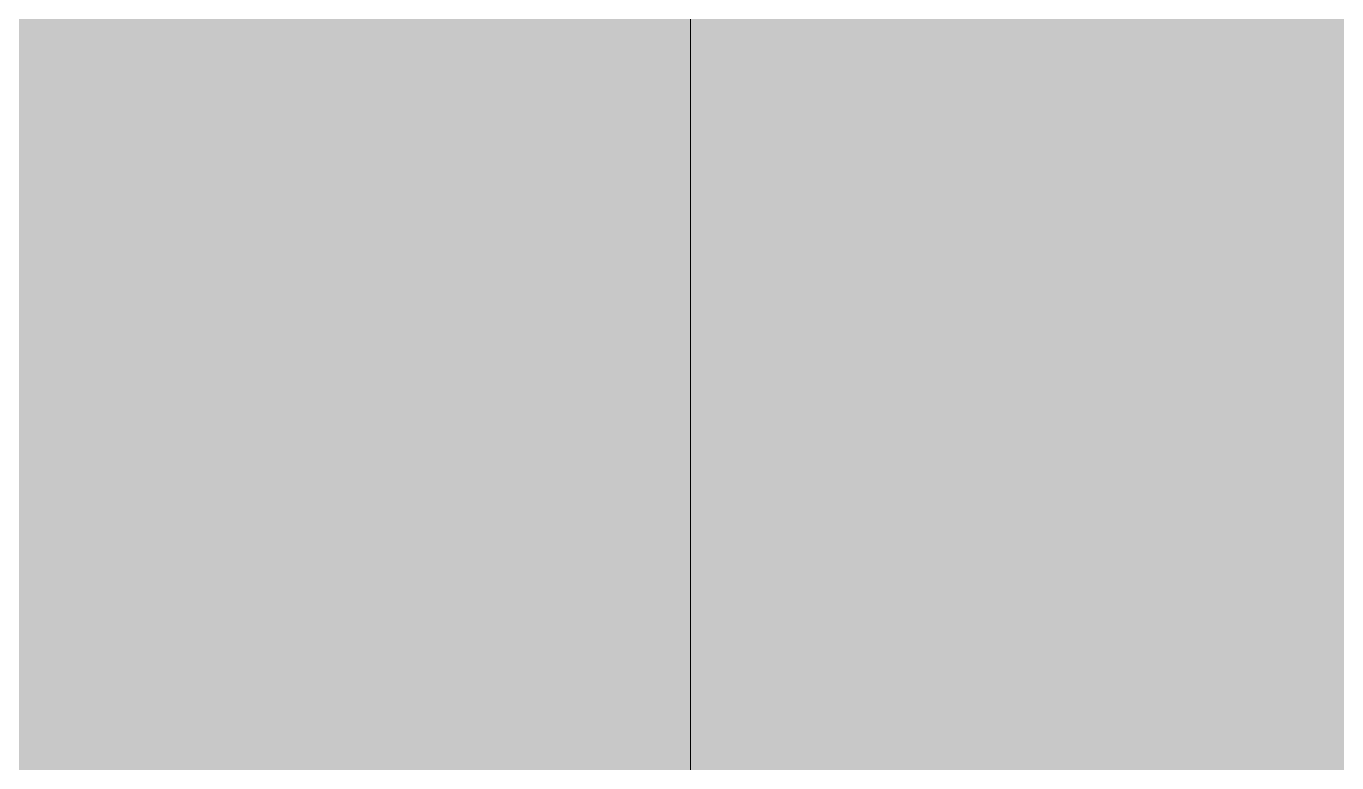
# Model space of a CAD drawing. Header units: metres. Extents: x -208 to 1512, y -277 to 123.
# Drawn here: x 13.237 to 14.154, y -2.102 to -1.587 of the extents above; entities that cross this region are included whole.
import ezdxf

# ---------------------------------------------------------------- set-up
doc = ezdxf.new("R2010")
doc.units = ezdxf.units.M
doc.header["$MEASUREMENT"] = 0
doc.layers.add('325 Dachfenster', color=7, linetype='Continuous')
doc.layers.add('330 Dachaufbau', color=7, linetype='Continuous')

# ---------------------------------------------------------------- blocks, each defined once
blk = doc.blocks.new('Dachfläche_22_4', base_point=(12.655, -4.6))
at = {"layer": '330 Dachaufbau', "linetype": 'Continuous', "lineweight": 0, "true_color": 0x000000}
h = blk.add_hatch(color=18, dxfattribs=at)
h.paths.add_polyline_path([(18.84003, -4.5), (18.83988, -4.54333), (18.83969, -4.6), (18.97043, -4.6), (18.98599, 0.07), (17.955, 0.07), (17.955, -0.77152), (16.205, -0.77152), (16.205, 0.07), (15.195, 0.07), (15.195, -0.4), (15.505, -0.4), (15.505, -0.73528), (12.655, -0.73528), (12.655, -4.5)])
h.paths.add_polyline_path([(17.93, -3.79873), (16.23, -3.79873), (16.23, -2.1975), (17.93, -2.1975)], flags=0)
h.paths.add_polyline_path([(14.99185, -2.1975), (14.99185, -3.79873), (13.29185, -3.79873), (13.29185, -2.1975)], flags=0)
blk = doc.blocks.new('DF Marker 27[475]_4', base_point=(13.70185, -2.22182))
at = {"layer": '325 Dachfenster', "color": 7, "linetype": 'Continuous', "lineweight": 13}
blk.add_line((13.70185, 1.53443), (13.70185, -4.11337), dxfattribs=at)
blk = doc.blocks.new('VELUX SlopeRoofBundle[17]_4')
at = {"layer": '325 Dachfenster', "linetype": 'Continuous', "lineweight": 0}
blk.add_line((13.70185, 1.53443), (13.70185, -4.11337), dxfattribs=at)
at = {"layer": '325 Dachfenster', "color": 7, "lineweight": 13}
blk.add_blockref('DF Marker 27[475]_4', (13.70185, -2.22182), dxfattribs=at)
blk = doc.blocks.new('Dachfläche_33_4', base_point=(15.03185, -2.19932))
at = {"layer": '325 Dachfenster', "linetype": 'Continuous', "lineweight": 0}
blk.add_blockref('VELUX SlopeRoofBundle[17]_4', (0, 0), dxfattribs=at)

msp = doc.modelspace()

# ---------------------------------------------------------------- block references
at = {"layer": '330 Dachaufbau', "color": 7, "linetype": 'Continuous', "lineweight": 18}
msp.add_blockref('Dachfläche_22_4', (12.655, -4.6), dxfattribs=at)

# ---------------------------------------------------------------- next in the draw order: block references
at = {"layer": '325 Dachfenster', "color": 7, "linetype": 'Continuous', "lineweight": 13, "true_color": 0xf4f4f4}
msp.add_blockref('Dachfläche_33_4', (15.03185, -2.19932), dxfattribs=at)

doc.saveas('drawing.dxf')
